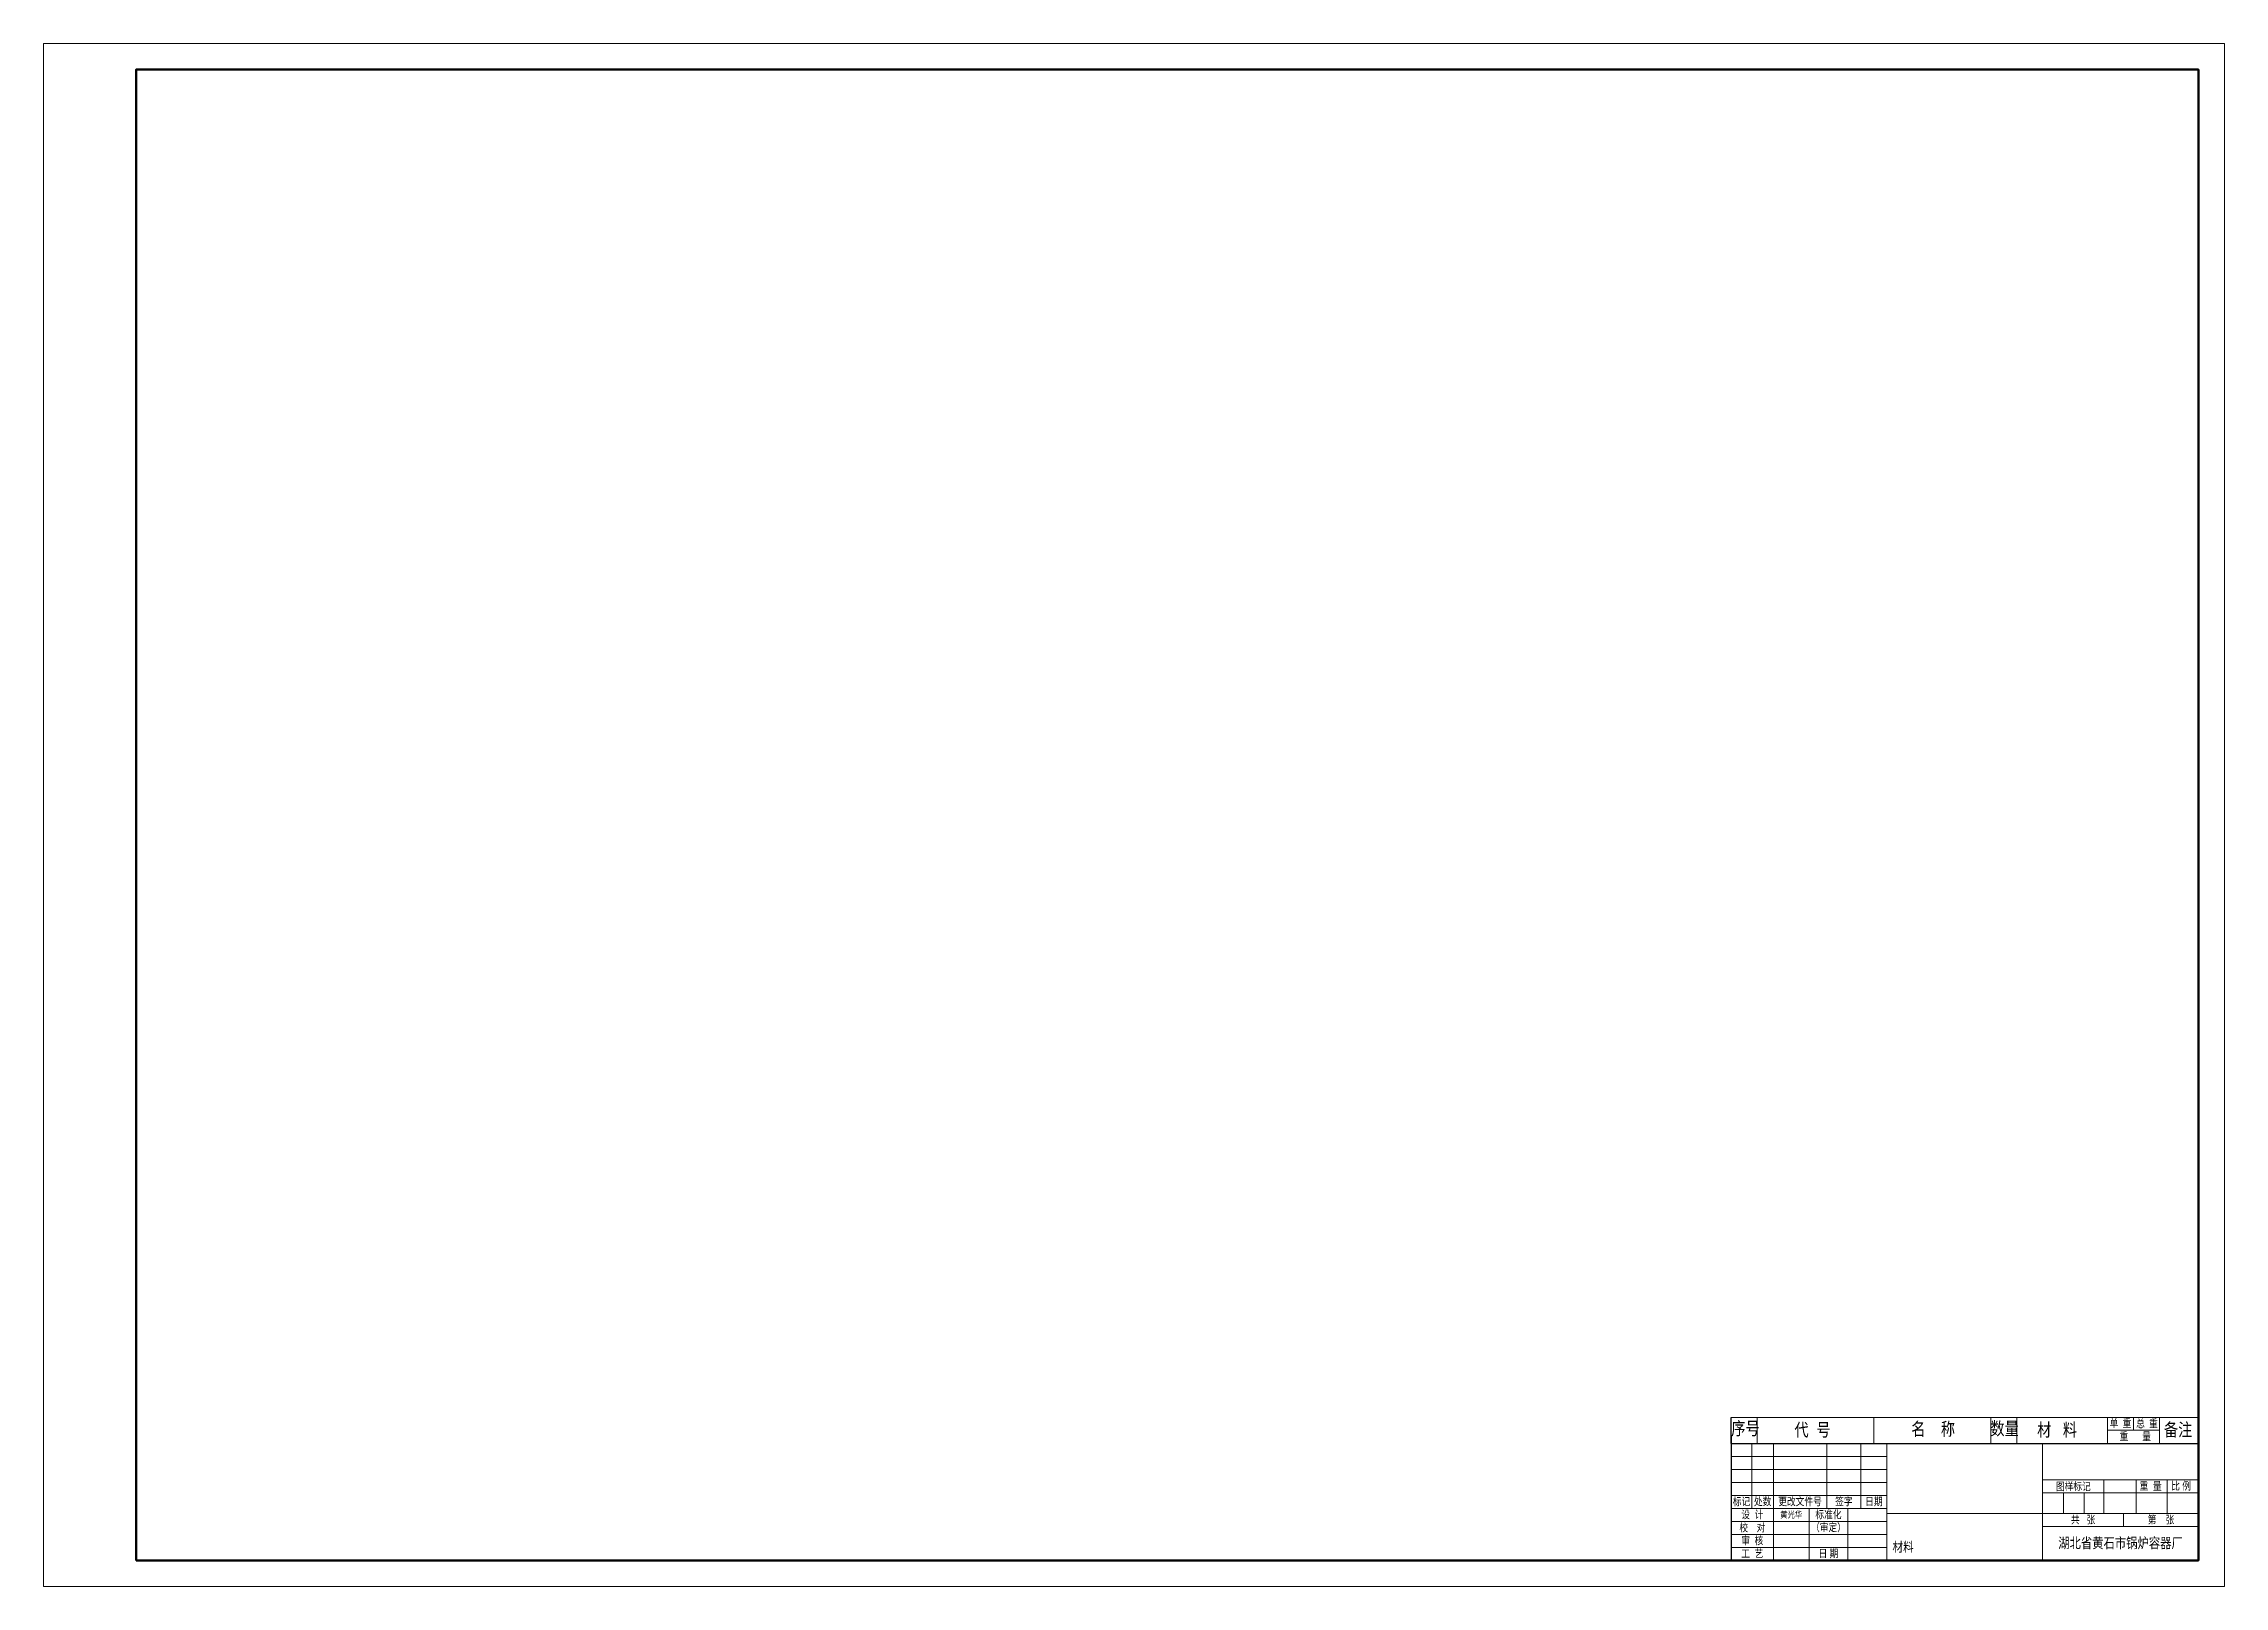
# Paper-space layout 'Layout1' of a CAD drawing. Extents: x 0 to 840, y 0 to 594.
import ezdxf

# ---------------------------------------------------------------- set-up
doc = ezdxf.new("R2010")
doc.units = 0
doc.header["$LTSCALE"] = 6
doc.layers.get('0').update_dxf_attribs({"linetype": 'CONTINUOUS', "lineweight": 20})
doc.layers.add('min', color=1, linetype='CONTINUOUS', lineweight=18)
doc.layers.add('THIN', color=204, linetype='CONTINUOUS', lineweight=15)
doc.styles.get("Standard").update_dxf_attribs({"font": 'SIMFANG.TTF', "width": 0.8})

psp = doc.layouts.get("Layout1")

# ---------------------------------------------------------------- linework, layer by layer
at = {"color": 7, "lineweight": 80}
psp.add_line((35.6, 10), (35.6, 584), dxfattribs=at)
at = {"lineweight": 80}
for p, q in [((830, 584), (35.6, 584)), ((830, 584), (830, 10)), ((35.6, 10), (830, 10))]:
    psp.add_line(p, q, dxfattribs=at)
for p, q in [((650, 65), (830, 65)), ((794.97, 60.16), (815, 60.16)), ((650, 10), (650, 55)), ((658, 30), (658, 55)), ((658, 55), (658, 30)), ((666.3, 10), (666.3, 55)), ((666.3, 55), (666.3, 10)), ((686.82, 30), (686.82, 55)), ((686.82, 55), (686.82, 30)), ((700, 30), (700, 55)), ((700, 55), (700, 30)), ((710, 10), (710, 55)), ((710, 55), (710, 10)), ((770, 10), (770, 55)), ((770, 55), (770, 10)), ((650, 50), (710, 50)), ((650, 50), (710, 50)), ((650, 45), (710, 45)), ((650, 45), (710, 45)), ((650, 40), (710, 40)), ((650, 40), (710, 40)), ((650, 35), (710, 35)), ((770, 41), (830, 41)), ((770, 41), (830, 41)), ((770, 36), (830, 36)), ((770, 36), (830, 36)), ((778, 28), (778, 36)), ((778, 36), (778, 28)), ((786, 28), (786, 36)), ((786, 36), (786, 28)), ((793.62, 41), (793.62, 28)), ((793.62, 41), (793.62, 28)), ((806, 41), (806, 27.97)), ((830, 41), (818, 41)), ((818, 41), (818, 27.97)), ((650, 30), (710, 30)), ((650, 30), (710, 30)), ((680, 10), (680, 30)), ((680, 30), (680, 10)), ((695, 10), (695, 30)), ((695, 30), (695, 10)), ((710, 28), (830, 28)), ((710, 28), (830, 28)), ((801.18, 28), (801.18, 23)), ((801.18, 28), (801.18, 23)), ((650, 25), (710, 25)), ((650, 25), (710, 25)), ((650, 20), (710, 20)), ((650, 20), (710, 20)), ((770, 23), (830, 23)), ((770, 23), (830, 23)), ((650, 15), (710, 15)), ((650, 15), (710, 15))]:
    psp.add_line(p, q)
at = {"color": 0, "lineweight": 30}
psp.add_line((650, 55), (650, 65), dxfattribs=at)
at = {"color": 0}
for p, q in [((660, 55), (660, 65)), ((705, 55), (705, 65)), ((750, 55), (750, 65)), ((760, 55), (760, 65)), ((795, 55), (795, 65)), ((805, 60.06), (805, 65)), ((815, 55), (815, 65))]:
    psp.add_line(p, q, dxfattribs=at)
at = {"lineweight": 30}
for p, q in [((650, 58.26), (650, 10)), ((650, 55), (830, 55))]:
    psp.add_line(p, q, dxfattribs=at)
at = {"lineweight": 80}
psp.add_lwpolyline([(35.6, 10), (830, 10), (830, 584), (35.6, 584)], close=True, dxfattribs=at)
at = {"layer": 'THIN'}
for p, q in [((0, 594), (0, 0)), ((840, 594), (0, 594)), ((840, 0), (840, 594)), ((0, 0), (840, 0)), ((0, 0), (420, 0))]:
    psp.add_line(p, q, dxfattribs=at)

# ---------------------------------------------------------------- texts
for s, insert, char_height, width, attachment_point in [('\\fﾷￂￋￎ_GB2312|b0|i0|c134|p49;序号', (650.09, 63.33), 5, 20.0969, 1), ('\\fﾷￂￋￎ_GB2312|b0|i0|c134|p49;名    称', (727.82, 60.33), 5, 40, 5), ('\\fﾷￂￋￎ_GB2312|b0|i0|c134|p49;备注', (822.19, 60.06), 5, 41.3933, 5), ('\\fﾷￂￋￎ_GB2312|b0|i0|c134|p49;标记', (654, 32.5), 3, 8, 5), ('\\fﾷￂￋￎ_GB2312|b0|i0|c134|p49;处数', (662.15, 32.5), 3, 8.3032, 5), ('\\fﾷￂￋￎ_GB2312|b0|i0|c134|p49;更改文件号', (676.56, 32.5), 3, 20.5213, 5), ('\\fﾷￂￋￎ_GB2312|b0|i0|c134|p49;签字', (693.41, 32.5), 3, 13.1756, 5), ('\\fﾷￂￋￎ_GB2312|b0|i0|c134|p49;日期', (705, 32.5), 3, 10, 5), ('\\fﾷￂￋￎ_GB2312|b0|i0|c134|p49;图样标记', (781.81, 38.32), 3, 23.6167, 5), ('\\fﾷￂￋￎ_GB2312|b0|i0|c134|p49;重  量', (811.58, 38.5), 3, 19.4176, 5), ('\\fﾷￂￋￎ_GB2312|b0|i0|c134|p49;比 例', (823.34, 38.5), 3, 16.9656, 5), ('\\fﾷￂￋￎ_GB2312|b0|i0|c134|p49;设  计', (658.15, 27.5), 3, 16.3032, 5), ('\\fﾷￂￋￎ_GB2312|b0|i0|c134|p49;标准化', (687.5, 27.5), 3, 15, 5), ('\\fﾷￂￋￎ_GB2312|b0|i0|c134|p49;共   张', (785.59, 25.5), 3, 31.1751, 5), ('\\fﾷￂￋￎ_GB2312|b0|i0|c134|p49;第    张', (815.59, 25.5), 3, 28.8249, 5), ('校  对', (658.17, 22.44), 3, 16.3032, 5), ('\\fﾷￂￋￎ_GB2312|b0|i0|c134|p49;审  核', (658.15, 17.49), 3, 16.3032, 5), ('\\fﾷￂￋￎ_GB2312|b0|i0|c134|p49;材料', (712.17, 14.99), 3.75, 82.7443, 4), ('\\fﾷￂￋￎ_GB2312|b0|i0|c134|p49;工  艺', (658.15, 12.5), 3, 16.3032, 5), ('\\fﾷￂￋￎ_GB2312|b0|i0|c134|p49;日 期', (687.5, 12.5), 3, 15, 5)]:
    psp.add_mtext(s, dxfattribs=dict(insert=insert, char_height=char_height, width=width, attachment_point=attachment_point))
for s, insert, char_height, attachment_point in [('\\fﾷￂￋￎ_GB2312|b0|i0|c134|p49;代  号', (681.33, 60), 5, 5), ('\\fﾷￂￋￎ_GB2312|b0|i0|c134|p49;数量', (749.9, 63.27), 5, 1), ('\\fﾷￂￋￎ_GB2312|b0|i0|c134|p49;材   料', (775.55, 60), 5, 5), ('单 重', (799.98, 62.64), 3, 5), ('\\fﾷￂￋￎ_GB2312|b0|i0|c134|p49;重      量', (805.66, 57.64), 3, 5), ('总 重', (810.17, 62.55), 3, 5), ('（审定）', (687.5, 22.5), 3, 5), ('\\fﾷￂￋￎ_GB2312|b0|i0|c134|p49;湖北省黄石市锅炉容器厂', (800, 16.5), 4, 5)]:
    psp.add_mtext(s, dxfattribs=dict(insert=insert, char_height=char_height, attachment_point=attachment_point))
at = {"layer": 'min', "insert": (673.15, 27.5), "char_height": 2.5, "width": 13.6968, "attachment_point": 5}
psp.add_mtext('黄光华', dxfattribs=at)

# ---------------------------------------------------------------- viewports
at = {"layer": '0', "lineweight": 80}
vp = psp.add_viewport(center=(432.8, 297), size=(794.4, 574), view_center_point=(431.63, 147.3), view_height=260.8006, dxfattribs=at)
vp.dxf.flags = 0x10000  # cut along an outline
vp.dxf.clipping_boundary_handle = psp.add_lwpolyline([(35.6, 10), (830, 10), (830, 584), (35.6, 584)], format="xyb", close=True, dxfattribs={"invisible": 1}).dxf.handle

doc.saveas('drawing.dxf')
